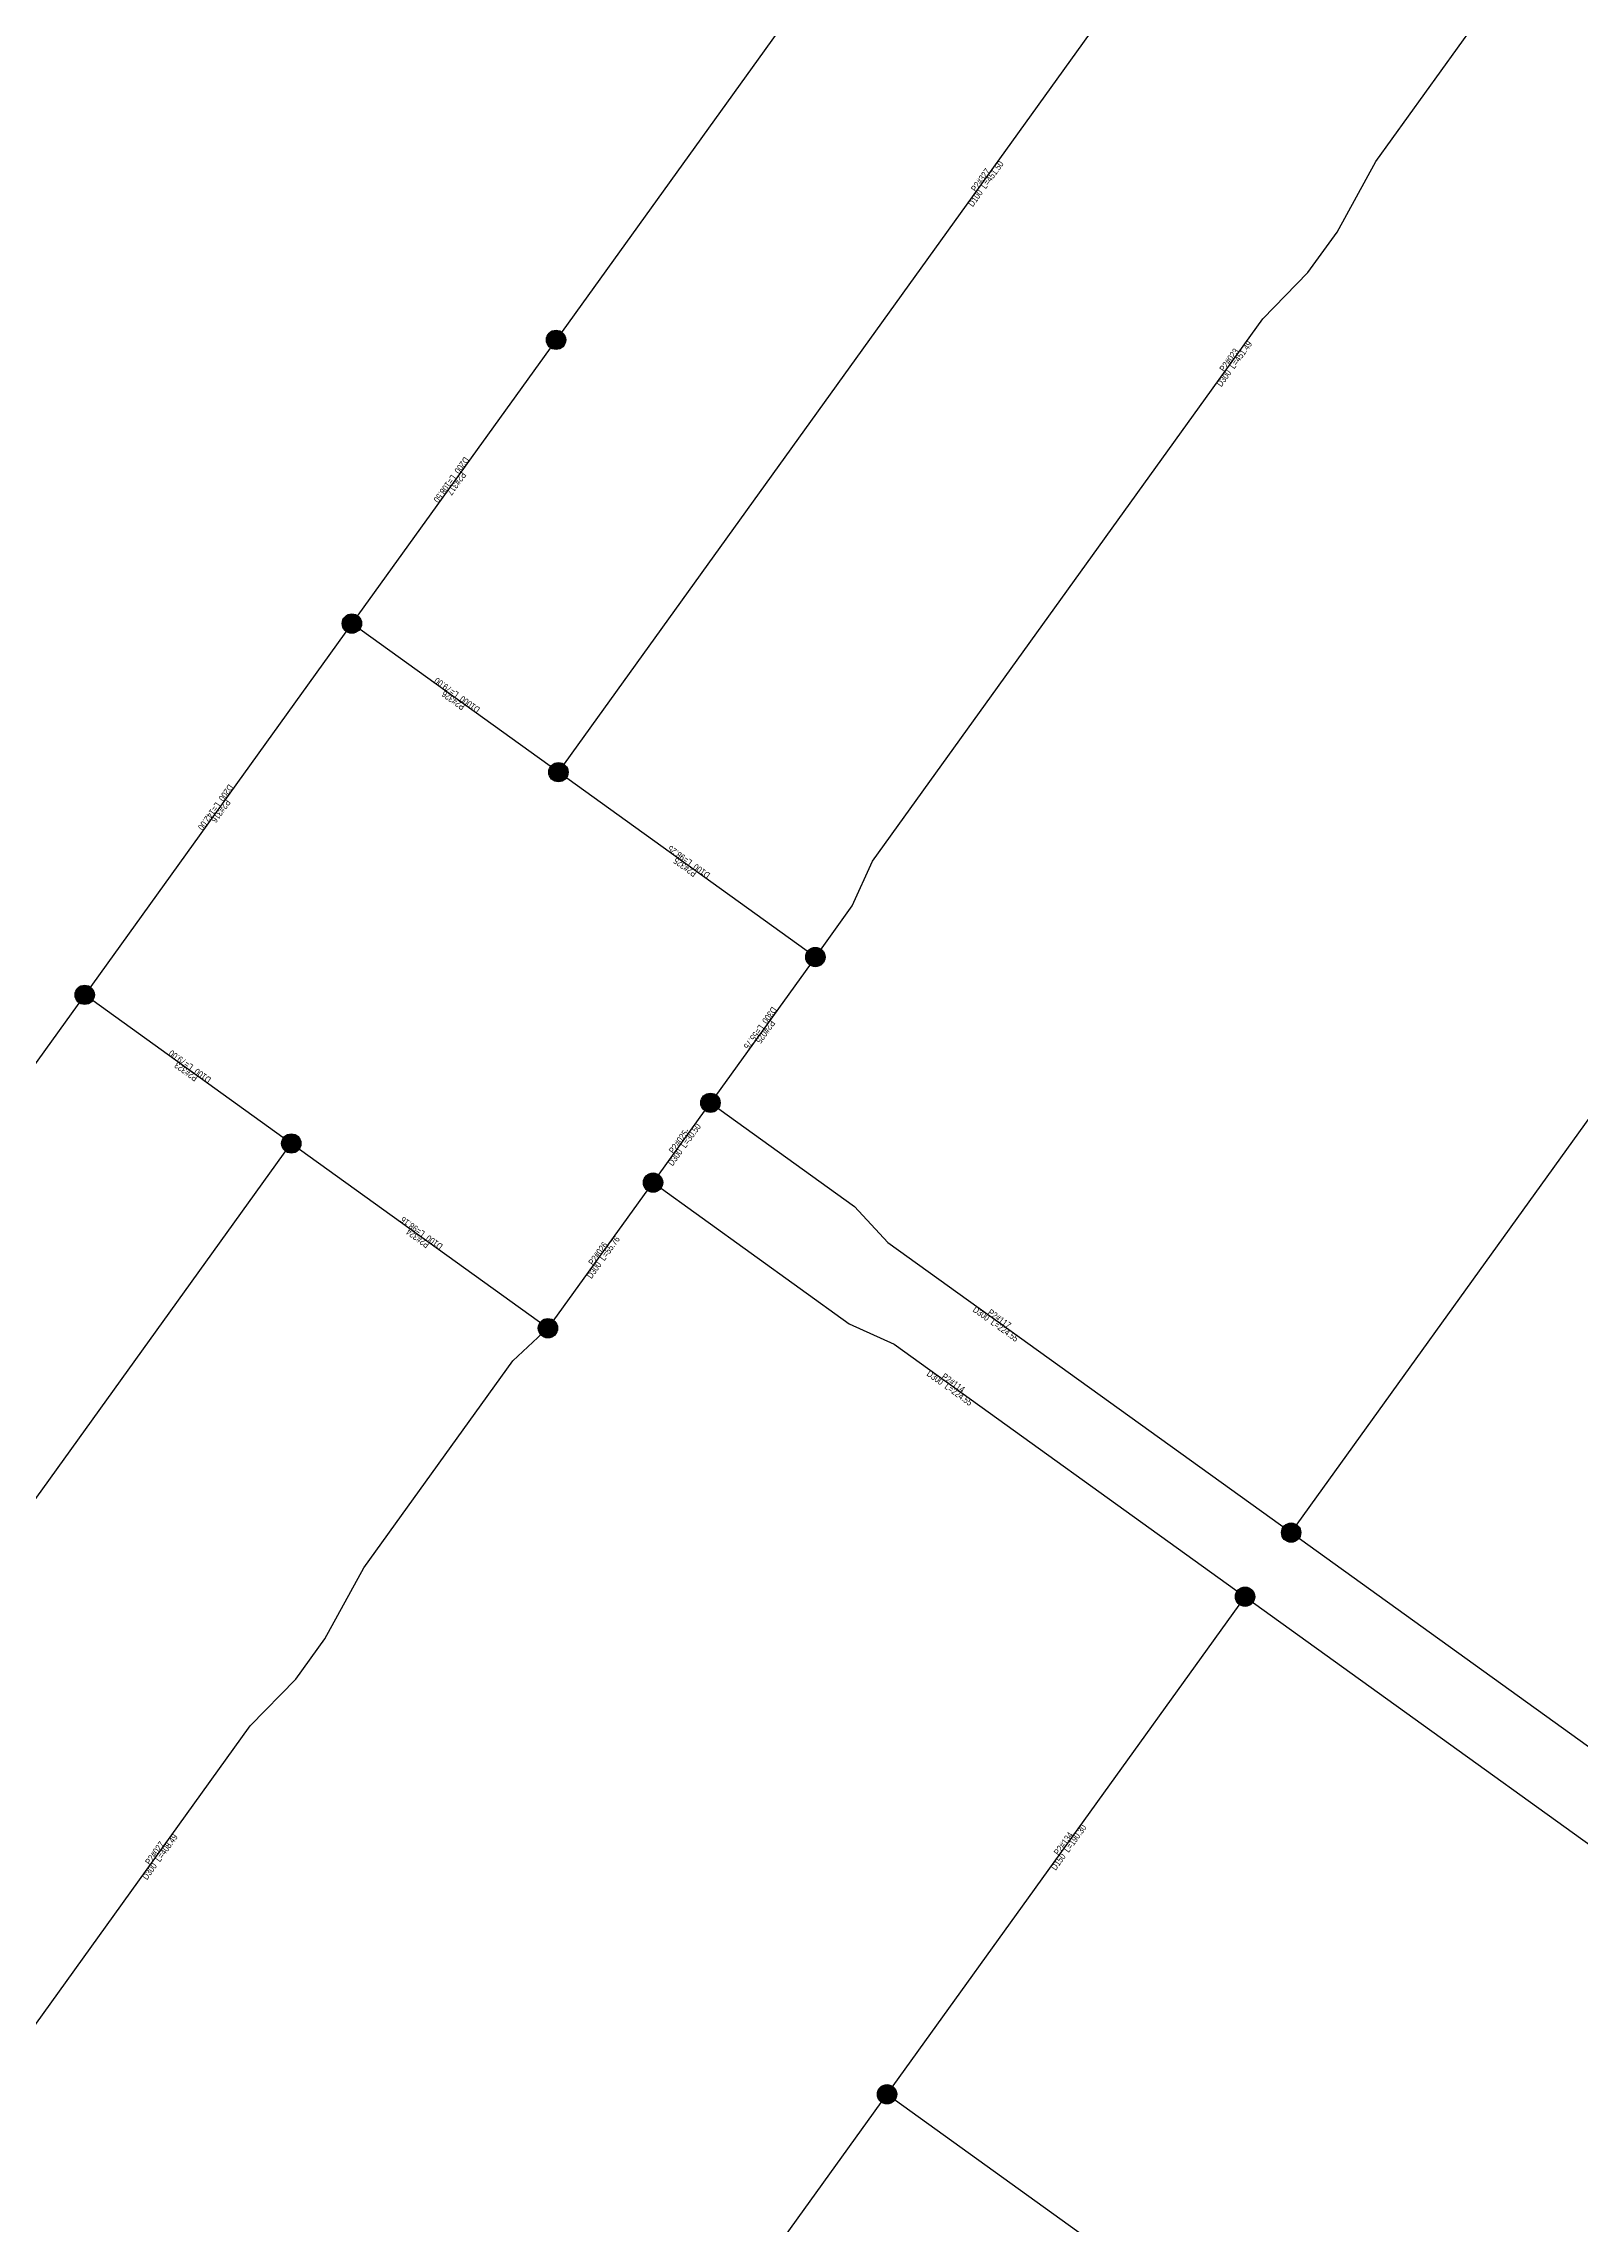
# Model space of a CAD drawing. Header units: metres. Extents: x 145472 to 149777, y 297313 to 301407.
# Drawn here: x 146332 to 146809, y 299907 to 300584 of the extents above; entities that cross this region are included whole.
import ezdxf
from ezdxf.enums import TextEntityAlignment as Align

# ---------------------------------------------------------------- set-up
doc = ezdxf.new("R2010")
doc.units = ezdxf.units.M
for name, color, linetype in [('EPANET2-JUNCTION', 7, 'Continuous'), ('EPANET2-PIPE', 3, 'Continuous'), ('EPANET2-PIPE_no', 7, 'Continuous')]:
    doc.layers.add(name, color=color, linetype=linetype)

# ---------------------------------------------------------------- blocks, each defined once
blk = doc.blocks.new('PIPE_BLOCK')
at = {"width": 0.8}
for tag, p in [('INFO', (0, -1)), ('ID', (0, 1))]:
    blk.add_attdef(tag, text='', height=2, dxfattribs=at).set_placement(p, align=Align.MIDDLE_CENTER)
blk = doc.blocks.new('JUNCTION_BLOCK')
h = blk.add_hatch(color=255)
edge = h.paths.add_edge_path()
edge.add_arc((0, 0), 3, 0, 360)
at = {"color": 5}
blk.add_circle((0, 0), 3, dxfattribs=at)
at = {"color": 5, "width": 0.7}
blk.add_attdef('ID', text='', height=3, dxfattribs=at).set_placement((0, 0), align=Align.MIDDLE_CENTER)

msp = doc.modelspace()

# ---------------------------------------------------------------- linework, layer by layer
at = {"layer": 'EPANET2-PIPE'}
for points in [[(146691.12, 300770.68), (146490.78, 300492.27)], [(146491.53, 300358.06), (146755.24, 300724.54)], [(146571.27, 300300.67), (146582.71, 300316.56), (146589.03, 300330.48), (146710.16, 300498.81), (146724.19, 300513.21), (146733.21, 300525.73), (146745.3, 300547.64), (146790.9, 300611.01), (146802.09, 300621.43), (146834.41, 300666.34)], [(146718.98, 300122), (147018.18, 300537.79)], [(146490.78, 300492.27), (146427.4, 300404.2)], [(146427.4, 300404.2), (146344.46, 300288.94)], [(146491.53, 300358.06), (146427.4, 300404.2)], [(146571.27, 300300.67), (146491.53, 300358.06)], [(146571.27, 300300.67), (146538.71, 300255.42)], [(146344.46, 300288.94), (146106.45, 299958.18)], [(146408.59, 300242.8), (146344.46, 300288.94)], [(146520.9, 300230.66), (146538.71, 300255.42)], [(146538.71, 300255.42), (146583.39, 300223.27), (146593.82, 300212.07), (146718.98, 300122)], [(146170.57, 299912.03), (146408.59, 300242.8)], [(146488.26, 300185.46), (146408.59, 300242.8)], [(146488.26, 300185.46), (146488.58, 300185.76), (146520.9, 300230.66)], [(146520.9, 300230.66), (146581.81, 300186.83), (146595.74, 300180.5), (146704.67, 300102.11)], [(146250.32, 299854.65), (146295.34, 299917.2), (146301.66, 299931.13), (146395.85, 300062.02), (146409.97, 300076.5), (146418.98, 300089.03), (146431.15, 300111.08), (146477.39, 300175.33), (146488.26, 300185.46)], [(146718.98, 300122), (147012.12, 299911.06)], [(146593.52, 299947.65), (146704.67, 300102.11)], [(146704.67, 300102.11), (147204.07, 299742.75), (147214.49, 299731.56), (147258.56, 299699.84)], [(146432.34, 299723.66), (146593.52, 299947.65)], [(146593.52, 299947.65), (146737.76, 299843.86)]]:
    msp.add_lwpolyline(points, dxfattribs=at)

# ---------------------------------------------------------------- block references
at = {"layer": 'EPANET2-JUNCTION'}
ref = msp.add_blockref('JUNCTION_BLOCK', (146490.78, 300492.27), dxfattribs=at)
ref.add_attrib('ID', 'B315', dxfattribs={"layer": '0', "color": 5, "height": 3, "width": 0.55}).set_placement((146490.78, 300492.27), align=Align.MIDDLE_CENTER)
ref = msp.add_blockref('JUNCTION_BLOCK', (146427.4, 300404.2), dxfattribs=at)
ref.add_attrib('ID', 'B314', dxfattribs={"layer": '0', "color": 5, "height": 3, "width": 0.55}).set_placement((146427.4, 300404.2), align=Align.MIDDLE_CENTER)
ref = msp.add_blockref('JUNCTION_BLOCK', (146491.53, 300358.06), dxfattribs=at)
ref.add_attrib('ID', 'B318', dxfattribs={"layer": '0', "color": 5, "height": 3, "width": 0.55}).set_placement((146491.53, 300358.06), align=Align.MIDDLE_CENTER)
ref = msp.add_blockref('JUNCTION_BLOCK', (146571.27, 300300.67), dxfattribs=at)
ref.add_attrib('ID', 'B014', dxfattribs={"layer": '0', "color": 5, "height": 3, "width": 0.55}).set_placement((146571.27, 300300.67), align=Align.MIDDLE_CENTER)
ref = msp.add_blockref('JUNCTION_BLOCK', (146344.46, 300288.94), dxfattribs=at)
ref.add_attrib('ID', 'B313', dxfattribs={"layer": '0', "color": 5, "height": 3, "width": 0.55}).set_placement((146344.46, 300288.94), align=Align.MIDDLE_CENTER)
ref = msp.add_blockref('JUNCTION_BLOCK', (146538.71, 300255.42), dxfattribs=at)
ref.add_attrib('ID', 'B015', dxfattribs={"layer": '0', "color": 5, "height": 3, "width": 0.55}).set_placement((146538.71, 300255.42), align=Align.MIDDLE_CENTER)
ref = msp.add_blockref('JUNCTION_BLOCK', (146408.59, 300242.8), dxfattribs=at)
ref.add_attrib('ID', 'B317', dxfattribs={"layer": '0', "color": 5, "height": 3, "width": 0.55}).set_placement((146408.59, 300242.8), align=Align.MIDDLE_CENTER)
ref = msp.add_blockref('JUNCTION_BLOCK', (146520.9, 300230.66), dxfattribs=at)
ref.add_attrib('ID', 'B016', dxfattribs={"layer": '0', "color": 5, "height": 3, "width": 0.55}).set_placement((146520.9, 300230.66), align=Align.MIDDLE_CENTER)
ref = msp.add_blockref('JUNCTION_BLOCK', (146488.26, 300185.46), dxfattribs=at)
ref.add_attrib('ID', 'B017', dxfattribs={"layer": '0', "color": 5, "height": 3, "width": 0.55}).set_placement((146488.26, 300185.46), align=Align.MIDDLE_CENTER)
ref = msp.add_blockref('JUNCTION_BLOCK', (146718.98, 300122), dxfattribs=at)
ref.add_attrib('ID', 'B113', dxfattribs={"layer": '0', "color": 5, "height": 3, "width": 0.55}).set_placement((146718.98, 300122), align=Align.MIDDLE_CENTER)
ref = msp.add_blockref('JUNCTION_BLOCK', (146704.67, 300102.11), dxfattribs=at)
ref.add_attrib('ID', 'B111', dxfattribs={"layer": '0', "color": 5, "height": 3, "width": 0.55}).set_placement((146704.67, 300102.11), align=Align.MIDDLE_CENTER)
ref = msp.add_blockref('JUNCTION_BLOCK', (146593.52, 299947.65), dxfattribs=at)
ref.add_attrib('ID', 'B110', dxfattribs={"layer": '0', "color": 5, "height": 3, "width": 0.55}).set_placement((146593.52, 299947.65), align=Align.MIDDLE_CENTER)
at = {"layer": 'EPANET2-PIPE_no'}
for p, rotation, values in [((146623.38, 300541.3), 54.261469114297576, {'ID': 'P2#327', 'INFO': 'D100  L=451.50'}), ((146700.52, 300485.42), 54.261469111882015, {'ID': 'P2#023', 'INFO': 'D300  L=451.49'}), ((146459.09, 300448.23), 234.26146911300324, {'ID': 'P2#317', 'INFO': 'D200  L=108.50'}), ((146459.46, 300381.13), 144.26146911435097, {'ID': 'P2#326', 'INFO': 'D1000  L=79.00'}), ((146385.93, 300346.57), 234.26146911299745, {'ID': 'P2#316', 'INFO': 'D200  L=142.00'}), ((146531.4, 300329.36), 144.26146911429166, {'ID': 'P2#325', 'INFO': 'D100  L=98.25'}), ((146554.99, 300278.04), 234.261469111789, {'ID': 'P2#025', 'INFO': 'D300  L=55.75'}), ((146376.52, 300265.87), 144.26146911426397, {'ID': 'P2#323', 'INFO': 'D100  L=79.00'}), ((146529.8, 300243.04), 54.26146909985979, {'ID': 'P2#025-', 'INFO': 'D300  L=30.50'}), ((146448.43, 300214.13), 144.26146911431343, {'ID': 'P2#324', 'INFO': 'D100  L=98.16'}), ((146504.61, 300208.03), 54.26146911196455, {'ID': 'P2#026', 'INFO': 'D300  L=55.76'}), ((146627.85, 300187.58), 324.261469110962, {'ID': 'P2#117', 'INFO': 'D300  L=224.55'}), ((146613.54, 300167.69), 324.2614691142972, {'ID': 'P2#114', 'INFO': 'D300  L=224.55'}), ((146649.1, 300024.88), 54.26146937442155, {'ID': 'P2#134', 'INFO': 'D150  L=190.30'}), ((146367.01, 300021.94), 54.26146911189129, {'ID': 'P2#027', 'INFO': 'D300  L=408.49'})]:
    msp.add_blockref('PIPE_BLOCK', p, dxfattribs=dict(at, rotation=rotation)).add_auto_attribs(values)

doc.saveas('drawing.dxf')
